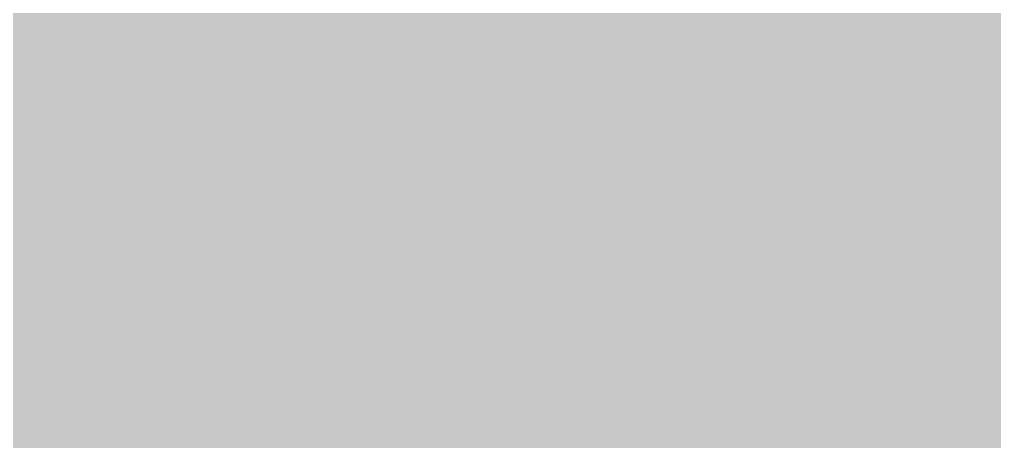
# Model space of a CAD drawing. Header units: millimetres. Extents: x -3 to 303, y -3 to 28.
# Drawn here: x 243.06 to 247.082, y 19.77 to 21.51 of the extents above; entities that cross this region are included whole.
import ezdxf

# ---------------------------------------------------------------- set-up
doc = ezdxf.new("R2010")
doc.units = ezdxf.units.MM
doc.header["$MEASUREMENT"] = 0
for name, color, linetype, true_color in [('Bottom-Layer', 7, 'Continuous', 0x0000ff), ('Top-Layer', 7, 'Continuous', 0xff0000), ('Top-Silkscreen-Layer', 7, 'Continuous', 0xffcc00)]:
    doc.layers.add(name, color=color, linetype=linetype, true_color=true_color)

msp = doc.modelspace()

# ---------------------------------------------------------------- hatches: boundary and pattern name
at = {"layer": 'Top-Silkscreen-Layer'}
for points in [[(244.0434, 24.1153), (243.9663, 24.1017), (243.9087, 24.0822), (243.851, 24.0627), (243.7825, 24.0308), (243.7141, 23.9988), (243.6514, 23.9572), (243.5888, 23.9156), (243.5241, 23.8534), (243.4594, 23.7913), (243.418, 23.7367), (243.3766, 23.682), (243.3506, 23.6383), (243.3246, 23.5946), (243.3053, 23.5561), (243.286, 23.5177), (243.2685, 23.4687), (243.2509, 23.4198), (243.2365, 23.3652), (243.2221, 23.3105), (243.2138, 23.2522), (243.2055, 23.194), (243.2082, 22.6658), (243.2109, 22.1377), (243.2237, 22.0831), (243.2366, 22.0284), (243.259, 21.9629), (243.2813, 21.8973), (243.3029, 21.8536), (243.3245, 21.8099), (243.3506, 21.7662), (243.3766, 21.7225), (243.4091, 21.6788), (243.4416, 21.6351), (243.4934, 21.5816), (243.5451, 21.5281), (243.5999, 21.486), (243.6547, 21.4439), (243.7018, 21.4153), (243.749, 21.3868), (243.7945, 21.3667), (243.84, 21.3465), (243.9014, 21.3253), (243.9628, 21.304), (244.0448, 21.2892), (244.1267, 21.2745), (244.6341, 21.2745), (245.1414, 21.2745), (245.2234, 21.2892), (245.3053, 21.304), (245.3667, 21.3253), (245.4281, 21.3465), (245.4736, 21.3667), (245.5191, 21.3868), (245.5664, 21.4154), (245.6138, 21.444), (245.6575, 21.4773), (245.7012, 21.5105), (245.7549, 21.5618), (245.8085, 21.6132), (245.85, 21.6678), (245.8915, 21.7225), (245.9175, 21.7662), (245.9436, 21.8099), (245.9628, 21.8482), (245.982, 21.8866), (246.0033, 21.9466), (246.0246, 22.0066), (246.0357, 22.0539), (246.0469, 22.1013), (246.0543, 22.1486), (246.0617, 22.196), (246.0617, 22.7023), (246.0617, 23.2085), (246.0543, 23.2559), (246.0469, 23.3032), (246.0357, 23.3506), (246.0246, 23.3979), (246.0033, 23.4579), (245.982, 23.5179), (245.9628, 23.5563), (245.9436, 23.5946), (245.9175, 23.6383), (245.8915, 23.682), (245.8498, 23.7367), (245.8082, 23.7913), (245.751, 23.847), (245.6939, 23.9027), (245.6365, 23.9434), (245.5791, 23.9842), (245.4981, 24.0237), (245.4171, 24.0632), (245.3598, 24.0823), (245.3025, 24.1014), (245.2189, 24.1157), (245.1352, 24.13), (244.6279, 24.1295), (244.1205, 24.1289)], [(246.5949, 21.6702), (246.5636, 21.6591), (246.5284, 21.6239), (246.4932, 21.5887), (246.4815, 21.5541), (246.4697, 21.5195), (246.4697, 21.4784), (246.4697, 21.4373), (246.4815, 21.4027), (246.4932, 21.3681), (246.5289, 21.3325), (246.5645, 21.2969), (246.5936, 21.2882), (246.6226, 21.2794), (246.6226, 21.2745), (246.6226, 21.2695), (246.5936, 21.2608), (246.5645, 21.2521), (246.5289, 21.2164), (246.4932, 21.1808), (246.4815, 21.1462), (246.4697, 21.1116), (246.4697, 21.0705), (246.4697, 21.0294), (246.4815, 20.9948), (246.4932, 20.9602), (246.5283, 20.9252), (246.5633, 20.8901), (246.5979, 20.8783), (246.6325, 20.8665), (246.6736, 20.8665), (246.7147, 20.8665), (246.7493, 20.8783), (246.7839, 20.8901), (246.819, 20.9252), (246.854, 20.9602), (246.8658, 20.9948), (246.8776, 21.0294), (246.8776, 21.0705), (246.8776, 21.1116), (246.8658, 21.1462), (246.854, 21.1808), (246.8184, 21.2164), (246.7827, 21.2521), (246.7537, 21.2608), (246.7246, 21.2695), (246.7246, 21.2745), (246.7246, 21.2794), (246.7537, 21.2882), (246.7827, 21.2969), (246.8184, 21.3325), (246.854, 21.3681), (246.8658, 21.4027), (246.8776, 21.4373), (246.8776, 21.4784), (246.8776, 21.5195), (246.8658, 21.5541), (246.854, 21.5887), (246.819, 21.6238), (246.7839, 21.6588), (246.7493, 21.6706), (246.7147, 21.6824), (246.6705, 21.6818), (246.6263, 21.6813)], [(243.3316, 20.8543), (243.3003, 20.8432), (243.2651, 20.808), (243.2299, 20.7729), (243.2182, 20.7383), (243.2064, 20.7037), (243.2064, 20.6626), (243.2064, 20.6214), (243.2182, 20.5869), (243.2299, 20.5523), (243.2656, 20.5166), (243.3012, 20.481), (243.3303, 20.4723), (243.3593, 20.4636), (243.3593, 20.4586), (243.3593, 20.4536), (243.3303, 20.4449), (243.3012, 20.4362), (243.2656, 20.4006), (243.2299, 20.3649), (243.2182, 20.3303), (243.2064, 20.2957), (243.2064, 20.2546), (243.2064, 20.2135), (243.2182, 20.1789), (243.2299, 20.1443), (243.265, 20.1093), (243.3, 20.0742), (243.3346, 20.0624), (243.3692, 20.0506), (243.4103, 20.0506), (243.4514, 20.0506), (243.486, 20.0624), (243.5206, 20.0742), (243.5563, 20.1099), (243.5919, 20.1455), (243.6006, 20.1746), (243.6093, 20.2036), (243.6143, 20.2036), (243.6193, 20.2036), (243.628, 20.1746), (243.6367, 20.1455), (243.6723, 20.1099), (243.708, 20.0742), (243.7425, 20.0624), (243.7771, 20.0506), (243.8182, 20.0506), (243.8594, 20.0506), (243.8939, 20.0624), (243.9285, 20.0742), (243.9636, 20.1093), (243.9986, 20.1443), (244.0104, 20.1789), (244.0222, 20.2135), (244.0222, 20.2546), (244.0222, 20.2957), (244.0104, 20.3303), (243.9986, 20.3649), (243.963, 20.4006), (243.9273, 20.4362), (243.8983, 20.4449), (243.8692, 20.4536), (243.8692, 20.4586), (243.8692, 20.4636), (243.8983, 20.4723), (243.9273, 20.481), (243.9636, 20.5172), (243.9998, 20.5534), (244.0085, 20.5825), (244.0172, 20.6116), (244.0222, 20.6116), (244.0272, 20.6116), (244.0359, 20.5825), (244.0446, 20.5534), (244.0802, 20.5178), (244.1159, 20.4822), (244.1505, 20.4704), (244.185, 20.4586), (244.2262, 20.4586), (244.2673, 20.4586), (244.3019, 20.4704), (244.3364, 20.4822), (244.3721, 20.5178), (244.4077, 20.5534), (244.4164, 20.5825), (244.4251, 20.6116), (244.4301, 20.6116), (244.4351, 20.6116), (244.4438, 20.5825), (244.4525, 20.5534), (244.4887, 20.5172), (244.525, 20.481), (244.554, 20.4723), (244.5831, 20.4636), (244.5831, 20.4586), (244.5831, 20.4536), (244.554, 20.4449), (244.525, 20.4362), (244.4893, 20.4006), (244.4537, 20.3649), (244.4419, 20.3303), (244.4301, 20.2957), (244.4301, 20.2546), (244.4301, 20.2135), (244.4419, 20.1789), (244.4537, 20.1443), (244.4893, 20.1087), (244.525, 20.073), (244.554, 20.0643), (244.5831, 20.0556), (244.5831, 20.0506), (244.5831, 20.0457), (244.554, 20.037), (244.525, 20.0283), (244.4887, 19.992), (244.4525, 19.9558), (244.4438, 19.9267), (244.4351, 19.8977), (244.4301, 19.8977), (244.4251, 19.8977), (244.4164, 19.9267), (244.4077, 19.9558), (244.3721, 19.9914), (244.3364, 20.0271), (244.3019, 20.0389), (244.2673, 20.0506), (244.2262, 20.0506), (244.185, 20.0506), (244.1505, 20.0389), (244.1159, 20.0271), (244.0808, 19.992), (244.0458, 19.957), (244.034, 19.9224), (244.0222, 19.8878), (244.0222, 19.8467), (244.0222, 19.8056), (244.034, 19.771), (244.0458, 19.7364), (244.0808, 19.7013), (244.1159, 19.6663), (244.1505, 19.6545), (244.185, 19.6427), (244.2262, 19.6427), (244.2673, 19.6427), (244.3019, 19.6545), (244.3364, 19.6663), (244.3721, 19.7019), (244.4077, 19.7376), (244.4164, 19.7666), (244.4251, 19.7957), (244.4301, 19.7957), (244.4351, 19.7957), (244.4438, 19.7666), (244.4525, 19.7376), (244.4881, 19.7019), (244.5238, 19.6663), (244.5584, 19.6545), (244.593, 19.6427), (244.6341, 19.6427), (244.6752, 19.6427), (244.7098, 19.6545), (244.7444, 19.6663), (244.78, 19.7019), (244.8156, 19.7376), (244.8243, 19.7666), (244.833, 19.7957), (244.838, 19.7957), (244.843, 19.7957), (244.8517, 19.7666), (244.8604, 19.7376), (244.8966, 19.7013), (244.9329, 19.6651), (244.9619, 19.6564), (244.991, 19.6477), (244.991, 19.6427), (244.991, 19.6377), (244.9619, 19.629), (244.9329, 19.6203), (244.8972, 19.5847), (244.8616, 19.549), (244.8498, 19.5144), (244.838, 19.4798), (244.838, 19.4387), (244.838, 19.3976), (244.8498, 19.363), (244.8616, 19.3284), (244.8966, 19.2934), (244.9317, 19.2583), (244.9663, 19.2466), (245.0009, 19.2348), (245.042, 19.2348), (245.0831, 19.2348), (245.1177, 19.2466), (245.1523, 19.2583), (245.1873, 19.2934), (245.2224, 19.3284), (245.2342, 19.363), (245.2459, 19.3976), (245.2459, 19.4387), (245.2459, 19.4798), (245.2342, 19.5144), (245.2224, 19.549), (245.1867, 19.5847), (245.1511, 19.6203), (245.122, 19.629), (245.093, 19.6377), (245.093, 19.6427), (245.093, 19.6477), (245.122, 19.6564), (245.1511, 19.6651), (245.1873, 19.7013), (245.2235, 19.7376), (245.2323, 19.7666), (245.241, 19.7957), (245.2459, 19.7957), (245.2509, 19.7957), (245.2596, 19.7666), (245.2683, 19.7376), (245.304, 19.7019), (245.3396, 19.6663), (245.3742, 19.6545), (245.4088, 19.6427), (245.4499, 19.6427), (245.491, 19.6427), (245.5256, 19.6545), (245.5602, 19.6663), (245.5958, 19.7019), (245.6315, 19.7376), (245.6402, 19.7666), (245.6489, 19.7957), (245.6539, 19.7957), (245.6588, 19.7957), (245.6675, 19.7666), (245.6762, 19.7376), (245.7119, 19.7019), (245.7475, 19.6663), (245.7821, 19.6545), (245.8167, 19.6427), (245.8578, 19.6427), (245.8989, 19.6427), (245.9335, 19.6545), (245.9681, 19.6663), (246.0031, 19.7013), (246.0382, 19.7364), (246.05, 19.771), (246.0618, 19.8056), (246.0618, 19.8467), (246.0618, 19.8878), (246.05, 19.9224), (246.0382, 19.957), (246.0031, 19.992), (245.9681, 20.0271), (245.9335, 20.0389), (245.8989, 20.0506), (245.8578, 20.0506), (245.8167, 20.0506), (245.7821, 20.0389), (245.7475, 20.0271), (245.7119, 19.9914), (245.6762, 19.9558), (245.6675, 19.9267), (245.6588, 19.8977), (245.6539, 19.8977), (245.6489, 19.8977), (245.6402, 19.9267), (245.6315, 19.9558), (245.5952, 19.992), (245.559, 20.0283), (245.5299, 20.037), (245.5009, 20.0457), (245.5009, 20.0506), (245.5009, 20.0556), (245.5299, 20.0643), (245.559, 20.073), (245.5946, 20.1087), (245.6303, 20.1443), (245.6421, 20.1789), (245.6539, 20.2135), (245.6539, 20.2546), (245.6539, 20.2957), (245.6421, 20.3303), (245.6303, 20.3649), (245.5952, 20.4), (245.5602, 20.435), (245.5256, 20.4468), (245.491, 20.4586), (245.4499, 20.4586), (245.4088, 20.4586), (245.3742, 20.4468), (245.3396, 20.435), (245.304, 20.3994), (245.2683, 20.3637), (245.2596, 20.3347), (245.2509, 20.3056), (245.2459, 20.3056), (245.241, 20.3056), (245.2323, 20.3347), (245.2235, 20.3637), (245.1873, 20.4), (245.1511, 20.4362), (245.122, 20.4449), (245.093, 20.4536), (245.093, 20.4586), (245.093, 20.4636), (245.122, 20.4723), (245.1511, 20.481), (245.1867, 20.5166), (245.2224, 20.5523), (245.2342, 20.5869), (245.2459, 20.6214), (245.2459, 20.6626), (245.2459, 20.7037), (245.2342, 20.7383), (245.2224, 20.7729), (245.1873, 20.8079), (245.1523, 20.843), (245.1177, 20.8547), (245.0831, 20.8665), (245.042, 20.8665), (245.0009, 20.8665), (244.9663, 20.8547), (244.9317, 20.843), (244.8961, 20.8073), (244.8604, 20.7717), (244.8517, 20.7426), (244.843, 20.7135), (244.838, 20.7135), (244.833, 20.7135), (244.8243, 20.7426), (244.8156, 20.7717), (244.78, 20.8073), (244.7444, 20.843), (244.7098, 20.8547), (244.6752, 20.8665), (244.6341, 20.8665), (244.593, 20.8665), (244.5584, 20.8547), (244.5238, 20.843), (244.4881, 20.8073), (244.4525, 20.7717), (244.4438, 20.7426), (244.4351, 20.7135), (244.4301, 20.7135), (244.4251, 20.7135), (244.4164, 20.7426), (244.4077, 20.7717), (244.3721, 20.8073), (244.3364, 20.843), (244.3019, 20.8547), (244.2673, 20.8665), (244.2262, 20.8665), (244.185, 20.8665), (244.1505, 20.8547), (244.1159, 20.843), (244.0802, 20.8073), (244.0446, 20.7717), (244.0359, 20.7426), (244.0272, 20.7135), (244.0222, 20.7135), (244.0172, 20.7135), (244.0085, 20.7426), (243.9998, 20.7717), (243.9642, 20.8073), (243.9285, 20.843), (243.8939, 20.8547), (243.8594, 20.8665), (243.8182, 20.8665), (243.7771, 20.8665), (243.7425, 20.8547), (243.708, 20.843), (243.6723, 20.8073), (243.6367, 20.7717), (243.628, 20.7426), (243.6193, 20.7135), (243.6143, 20.7135), (243.6093, 20.7135), (243.6006, 20.7426), (243.5919, 20.7717), (243.5563, 20.8073), (243.5206, 20.843), (243.486, 20.8547), (243.4514, 20.8665), (243.4072, 20.866), (243.363, 20.8654)], [(245.7791, 20.8543), (245.7478, 20.8432), (245.7126, 20.808), (245.6774, 20.7729), (245.6656, 20.7383), (245.6539, 20.7037), (245.6539, 20.6626), (245.6539, 20.6214), (245.6656, 20.5869), (245.6774, 20.5523), (245.7125, 20.5172), (245.7475, 20.4822), (245.7821, 20.4704), (245.8167, 20.4586), (245.8578, 20.4586), (245.8989, 20.4586), (245.9335, 20.4704), (245.9681, 20.4822), (246.0037, 20.5178), (246.0394, 20.5534), (246.0481, 20.5825), (246.0568, 20.6116), (246.0618, 20.6116), (246.0667, 20.6116), (246.0755, 20.5825), (246.0842, 20.5534), (246.1204, 20.5172), (246.1566, 20.481), (246.1857, 20.4723), (246.2147, 20.4636), (246.2147, 20.4586), (246.2147, 20.4536), (246.1857, 20.4449), (246.1566, 20.4362), (246.121, 20.4006), (246.0853, 20.3649), (246.0736, 20.3303), (246.0618, 20.2957), (246.0618, 20.2546), (246.0618, 20.2135), (246.0736, 20.1789), (246.0853, 20.1443), (246.1204, 20.1093), (246.1554, 20.0742), (246.19, 20.0624), (246.2246, 20.0506), (246.2657, 20.0506), (246.3068, 20.0506), (246.3414, 20.0624), (246.376, 20.0742), (246.4116, 20.1099), (246.4473, 20.1455), (246.456, 20.1746), (246.4647, 20.2036), (246.4697, 20.2036), (246.4747, 20.2036), (246.4834, 20.1746), (246.4921, 20.1455), (246.5277, 20.1099), (246.5633, 20.0742), (246.5979, 20.0624), (246.6325, 20.0506), (246.6736, 20.0506), (246.7147, 20.0506), (246.7493, 20.0624), (246.7839, 20.0742), (246.819, 20.1093), (246.854, 20.1443), (246.8658, 20.1789), (246.8776, 20.2135), (246.8776, 20.2546), (246.8776, 20.2957), (246.8658, 20.3303), (246.854, 20.3649), (246.819, 20.4), (246.7839, 20.435), (246.7493, 20.4468), (246.7147, 20.4586), (246.6736, 20.4586), (246.6325, 20.4586), (246.5979, 20.4468), (246.5633, 20.435), (246.5277, 20.3994), (246.4921, 20.3637), (246.4834, 20.3347), (246.4747, 20.3056), (246.4697, 20.3056), (246.4647, 20.3056), (246.456, 20.3347), (246.4473, 20.3637), (246.4111, 20.4), (246.3748, 20.4362), (246.3458, 20.4449), (246.3167, 20.4536), (246.3167, 20.4586), (246.3167, 20.4636), (246.3458, 20.4723), (246.3748, 20.481), (246.4105, 20.5166), (246.4461, 20.5523), (246.4579, 20.5869), (246.4697, 20.6214), (246.4697, 20.6626), (246.4697, 20.7037), (246.4579, 20.7383), (246.4461, 20.7729), (246.4111, 20.8079), (246.376, 20.843), (246.3414, 20.8547), (246.3068, 20.8665), (246.2657, 20.8665), (246.2246, 20.8665), (246.19, 20.8547), (246.1554, 20.843), (246.1198, 20.8073), (246.0842, 20.7717), (246.0755, 20.7426), (246.0667, 20.7135), (246.0618, 20.7135), (246.0568, 20.7135), (246.0481, 20.7426), (246.0394, 20.7717), (246.0037, 20.8073), (245.9681, 20.843), (245.9335, 20.8547), (245.8989, 20.8665), (245.8547, 20.866), (245.8105, 20.8654)], [(243.628, 20.5825), (243.6367, 20.5534), (243.6729, 20.5172), (243.7091, 20.481), (243.7382, 20.4723), (243.7673, 20.4636), (243.7673, 20.4586), (243.7673, 20.4536), (243.7382, 20.4449), (243.7091, 20.4362), (243.6729, 20.4), (243.6367, 20.3637), (243.628, 20.3347), (243.6193, 20.3056), (243.6143, 20.3056), (243.6093, 20.3056), (243.6006, 20.3347), (243.5919, 20.3637), (243.5557, 20.4), (243.5194, 20.4362), (243.4904, 20.4449), (243.4613, 20.4536), (243.4613, 20.4586), (243.4613, 20.4636), (243.4904, 20.4723), (243.5194, 20.481), (243.5557, 20.5172), (243.5919, 20.5534), (243.6006, 20.5825), (243.6093, 20.6116), (243.6143, 20.6116), (243.6193, 20.6116)], [(244.8517, 20.5825), (244.8604, 20.5534), (244.8966, 20.5172), (244.9329, 20.481), (244.9619, 20.4723), (244.991, 20.4636), (244.991, 20.4586), (244.991, 20.4536), (244.9619, 20.4449), (244.9329, 20.4362), (244.8966, 20.4), (244.8604, 20.3637), (244.8517, 20.3347), (244.843, 20.3056), (244.838, 20.3056), (244.833, 20.3056), (244.8243, 20.3347), (244.8156, 20.3637), (244.7794, 20.4), (244.7432, 20.4362), (244.7141, 20.4449), (244.6851, 20.4536), (244.6851, 20.4586), (244.6851, 20.4636), (244.7141, 20.4723), (244.7432, 20.481), (244.7794, 20.5172), (244.8156, 20.5534), (244.8243, 20.5825), (244.833, 20.6116), (244.838, 20.6116), (244.843, 20.6116)], [(244.8517, 20.1746), (244.8604, 20.1455), (244.8966, 20.1093), (244.9329, 20.073), (244.9619, 20.0643), (244.991, 20.0556), (244.991, 20.0506), (244.991, 20.0457), (244.9619, 20.037), (244.9329, 20.0283), (244.8966, 19.992), (244.8604, 19.9558), (244.8517, 19.9267), (244.843, 19.8977), (244.838, 19.8977), (244.833, 19.8977), (244.8243, 19.9267), (244.8156, 19.9558), (244.7794, 19.992), (244.7432, 20.0283), (244.7141, 20.037), (244.6851, 20.0457), (244.6851, 20.0506), (244.6851, 20.0556), (244.7141, 20.0643), (244.7432, 20.073), (244.7794, 20.1093), (244.8156, 20.1455), (244.8243, 20.1746), (244.833, 20.2036), (244.838, 20.2036), (244.843, 20.2036)], [(245.2596, 20.1746), (245.2683, 20.1455), (245.3046, 20.1093), (245.3408, 20.073), (245.3698, 20.0643), (245.3989, 20.0556), (245.3989, 20.0506), (245.3989, 20.0457), (245.3698, 20.037), (245.3408, 20.0283), (245.3046, 19.992), (245.2683, 19.9558), (245.2596, 19.9267), (245.2509, 19.8977), (245.2459, 19.8977), (245.241, 19.8977), (245.2323, 19.9267), (245.2235, 19.9558), (245.1873, 19.992), (245.1511, 20.0283), (245.122, 20.037), (245.093, 20.0457), (245.093, 20.0506), (245.093, 20.0556), (245.122, 20.0643), (245.1511, 20.073), (245.1873, 20.1093), (245.2235, 20.1455), (245.2323, 20.1746), (245.241, 20.2036), (245.2459, 20.2036), (245.2509, 20.2036)]]:
    msp.add_hatch(color=256, dxfattribs=at).paths.add_polyline_path(points)

# ---------------------------------------------------------------- linework, layer by layer
at = {"layer": 'Bottom-Layer', "const_width": 4}
msp.add_lwpolyline([(233.7013, 21.3252), (255.9955, 21.3252)], dxfattribs=at)
at = {"layer": 'Top-Layer', "const_width": 4}
for points in [[(241.0425, 21.336), (248.886, 21.336)], [(248.886, 21.336), (270.3688, 21.336)]]:
    msp.add_lwpolyline(points, dxfattribs=at)
at = {"layer": 'Top-Silkscreen-Layer', "const_width": 0.254}
for points in [[(243.4091, 21.6788), (243.4416, 21.6351), (243.4934, 21.5816), (243.5451, 21.5281), (243.5999, 21.486), (243.6547, 21.4439), (243.7018, 21.4153), (243.749, 21.3868), (243.7945, 21.3667), (243.84, 21.3465), (243.9014, 21.3253), (243.9628, 21.304), (244.0448, 21.2892), (244.1267, 21.2745), (244.6341, 21.2745), (245.1414, 21.2745), (245.2234, 21.2892), (245.3053, 21.304), (245.3667, 21.3253), (245.4281, 21.3465), (245.4736, 21.3667), (245.5191, 21.3868), (245.5664, 21.4154), (245.6138, 21.444), (245.6575, 21.4773), (245.7012, 21.5105), (245.7549, 21.5618), (245.8085, 21.6132), (245.85, 21.6678)], [(246.5636, 21.6591), (246.5284, 21.6239), (246.4932, 21.5887), (246.4815, 21.5541), (246.4697, 21.5195), (246.4697, 21.4784), (246.4697, 21.4373), (246.4815, 21.4027), (246.4932, 21.3681), (246.5289, 21.3325), (246.5645, 21.2969), (246.5936, 21.2882), (246.6226, 21.2794), (246.6226, 21.2745), (246.6226, 21.2695), (246.5936, 21.2608), (246.5645, 21.2521), (246.5289, 21.2164), (246.4932, 21.1808), (246.4815, 21.1462), (246.4697, 21.1116), (246.4697, 21.0705), (246.4697, 21.0294), (246.4815, 20.9948), (246.4932, 20.9602), (246.5283, 20.9252), (246.5633, 20.8901), (246.5979, 20.8783), (246.6325, 20.8665), (246.6736, 20.8665), (246.7147, 20.8665), (246.7493, 20.8783), (246.7839, 20.8901), (246.819, 20.9252), (246.854, 20.9602), (246.8658, 20.9948), (246.8776, 21.0294), (246.8776, 21.0705), (246.8776, 21.1116), (246.8658, 21.1462), (246.854, 21.1808), (246.8184, 21.2164), (246.7827, 21.2521), (246.7537, 21.2608), (246.7246, 21.2695), (246.7246, 21.2745), (246.7246, 21.2794), (246.7537, 21.2882), (246.7827, 21.2969), (246.8184, 21.3325), (246.854, 21.3681), (246.8658, 21.4027), (246.8776, 21.4373), (246.8776, 21.4784), (246.8776, 21.5195), (246.8658, 21.5541), (246.854, 21.5887), (246.819, 21.6238), (246.7839, 21.6588)], [(245.8989, 19.6427), (245.9335, 19.6545), (245.9681, 19.6663), (246.0031, 19.7013), (246.0382, 19.7364), (246.05, 19.771), (246.0618, 19.8056), (246.0618, 19.8467), (246.0618, 19.8878), (246.05, 19.9224), (246.0382, 19.957), (246.0031, 19.992), (245.9681, 20.0271), (245.9335, 20.0389), (245.8989, 20.0506), (245.8578, 20.0506), (245.8167, 20.0506), (245.7821, 20.0389), (245.7475, 20.0271), (245.7119, 19.9914), (245.6762, 19.9558), (245.6675, 19.9267), (245.6588, 19.8977), (245.6539, 19.8977), (245.6489, 19.8977), (245.6402, 19.9267), (245.6315, 19.9558), (245.5952, 19.992), (245.559, 20.0283), (245.5299, 20.037), (245.5009, 20.0457), (245.5009, 20.0506), (245.5009, 20.0556), (245.5299, 20.0643), (245.559, 20.073), (245.5946, 20.1087), (245.6303, 20.1443), (245.6421, 20.1789), (245.6539, 20.2135), (245.6539, 20.2546), (245.6539, 20.2957), (245.6421, 20.3303), (245.6303, 20.3649), (245.5952, 20.4), (245.5602, 20.435), (245.5256, 20.4468), (245.491, 20.4586), (245.4499, 20.4586), (245.4088, 20.4586), (245.3742, 20.4468), (245.3396, 20.435), (245.304, 20.3994), (245.2683, 20.3637), (245.2596, 20.3347), (245.2509, 20.3056), (245.2459, 20.3056), (245.241, 20.3056), (245.2323, 20.3347), (245.2235, 20.3637), (245.1873, 20.4), (245.1511, 20.4362), (245.122, 20.4449), (245.093, 20.4536), (245.093, 20.4586), (245.093, 20.4636), (245.122, 20.4723), (245.1511, 20.481), (245.1867, 20.5166), (245.2224, 20.5523), (245.2342, 20.5869), (245.2459, 20.6214), (245.2459, 20.6626), (245.2459, 20.7037), (245.2342, 20.7383), (245.2224, 20.7729), (245.1873, 20.8079), (245.1523, 20.843), (245.1177, 20.8547), (245.0831, 20.8665), (245.042, 20.8665), (245.0009, 20.8665), (244.9663, 20.8547), (244.9317, 20.843), (244.8961, 20.8073), (244.8604, 20.7717), (244.8517, 20.7426), (244.843, 20.7135), (244.838, 20.7135), (244.833, 20.7135), (244.8243, 20.7426), (244.8156, 20.7717), (244.78, 20.8073), (244.7444, 20.843), (244.7098, 20.8547), (244.6752, 20.8665), (244.6341, 20.8665), (244.593, 20.8665), (244.5584, 20.8547), (244.5238, 20.843), (244.4881, 20.8073), (244.4525, 20.7717), (244.4438, 20.7426), (244.4351, 20.7135), (244.4301, 20.7135), (244.4251, 20.7135), (244.4164, 20.7426), (244.4077, 20.7717), (244.3721, 20.8073), (244.3364, 20.843), (244.3019, 20.8547), (244.2673, 20.8665), (244.2262, 20.8665), (244.185, 20.8665), (244.1505, 20.8547), (244.1159, 20.843), (244.0802, 20.8073), (244.0446, 20.7717), (244.0359, 20.7426), (244.0272, 20.7135), (244.0222, 20.7135), (244.0172, 20.7135), (244.0085, 20.7426), (243.9998, 20.7717), (243.9642, 20.8073), (243.9285, 20.843), (243.8939, 20.8547), (243.8594, 20.8665), (243.8182, 20.8665), (243.7771, 20.8665), (243.7425, 20.8547), (243.708, 20.843), (243.6723, 20.8073), (243.6367, 20.7717), (243.628, 20.7426), (243.6193, 20.7135), (243.6143, 20.7135), (243.6093, 20.7135), (243.6006, 20.7426), (243.5919, 20.7717), (243.5563, 20.8073), (243.5206, 20.843), (243.486, 20.8547), (243.4514, 20.8665), (243.4072, 20.866), (243.363, 20.8654), (243.3316, 20.8543), (243.3003, 20.8432), (243.2651, 20.808), (243.2299, 20.7729), (243.2182, 20.7383), (243.2064, 20.7037), (243.2064, 20.6626), (243.2064, 20.6214), (243.2182, 20.5869), (243.2299, 20.5523), (243.2656, 20.5166), (243.3012, 20.481), (243.3303, 20.4723), (243.3593, 20.4636), (243.3593, 20.4586), (243.3593, 20.4536), (243.3303, 20.4449), (243.3012, 20.4362), (243.2656, 20.4006), (243.2299, 20.3649), (243.2182, 20.3303), (243.2064, 20.2957), (243.2064, 20.2546), (243.2064, 20.2135), (243.2182, 20.1789), (243.2299, 20.1443), (243.265, 20.1093), (243.3, 20.0742), (243.3346, 20.0624), (243.3692, 20.0506), (243.4103, 20.0506), (243.4514, 20.0506), (243.486, 20.0624), (243.5206, 20.0742), (243.5563, 20.1099), (243.5919, 20.1455), (243.6006, 20.1746), (243.6093, 20.2036), (243.6143, 20.2036), (243.6193, 20.2036), (243.628, 20.1746), (243.6367, 20.1455), (243.6723, 20.1099), (243.708, 20.0742), (243.7425, 20.0624), (243.7771, 20.0506), (243.8182, 20.0506), (243.8594, 20.0506), (243.8939, 20.0624), (243.9285, 20.0742), (243.9636, 20.1093), (243.9986, 20.1443), (244.0104, 20.1789), (244.0222, 20.2135), (244.0222, 20.2546), (244.0222, 20.2957), (244.0104, 20.3303), (243.9986, 20.3649), (243.963, 20.4006), (243.9273, 20.4362), (243.8983, 20.4449), (243.8692, 20.4536), (243.8692, 20.4586), (243.8692, 20.4636), (243.8983, 20.4723), (243.9273, 20.481), (243.9636, 20.5172), (243.9998, 20.5534), (244.0085, 20.5825), (244.0172, 20.6116), (244.0222, 20.6116), (244.0272, 20.6116), (244.0359, 20.5825), (244.0446, 20.5534), (244.0802, 20.5178), (244.1159, 20.4822), (244.1505, 20.4704), (244.185, 20.4586), (244.2262, 20.4586), (244.2673, 20.4586), (244.3019, 20.4704), (244.3364, 20.4822), (244.3721, 20.5178), (244.4077, 20.5534), (244.4164, 20.5825), (244.4251, 20.6116), (244.4301, 20.6116), (244.4351, 20.6116), (244.4438, 20.5825), (244.4525, 20.5534), (244.4887, 20.5172), (244.525, 20.481), (244.554, 20.4723), (244.5831, 20.4636), (244.5831, 20.4586), (244.5831, 20.4536), (244.554, 20.4449), (244.525, 20.4362), (244.4893, 20.4006), (244.4537, 20.3649), (244.4419, 20.3303), (244.4301, 20.2957), (244.4301, 20.2546), (244.4301, 20.2135), (244.4419, 20.1789), (244.4537, 20.1443), (244.4893, 20.1087), (244.525, 20.073), (244.554, 20.0643), (244.5831, 20.0556), (244.5831, 20.0506), (244.5831, 20.0457), (244.554, 20.037), (244.525, 20.0283), (244.4887, 19.992), (244.4525, 19.9558), (244.4438, 19.9267), (244.4351, 19.8977), (244.4301, 19.8977), (244.4251, 19.8977), (244.4164, 19.9267), (244.4077, 19.9558), (244.3721, 19.9914), (244.3364, 20.0271), (244.3019, 20.0389), (244.2673, 20.0506), (244.2262, 20.0506), (244.185, 20.0506), (244.1505, 20.0389), (244.1159, 20.0271), (244.0808, 19.992), (244.0458, 19.957), (244.034, 19.9224), (244.0222, 19.8878), (244.0222, 19.8467), (244.0222, 19.8056), (244.034, 19.771), (244.0458, 19.7364), (244.0808, 19.7013), (244.1159, 19.6663), (244.1505, 19.6545), (244.185, 19.6427)], [(244.2673, 19.6427), (244.3019, 19.6545), (244.3364, 19.6663), (244.3721, 19.7019), (244.4077, 19.7376), (244.4164, 19.7666), (244.4251, 19.7957), (244.4301, 19.7957), (244.4351, 19.7957), (244.4438, 19.7666), (244.4525, 19.7376), (244.4881, 19.7019), (244.5238, 19.6663), (244.5584, 19.6545), (244.593, 19.6427)], [(244.6752, 19.6427), (244.7098, 19.6545), (244.7444, 19.6663), (244.78, 19.7019), (244.8156, 19.7376), (244.8243, 19.7666), (244.833, 19.7957), (244.838, 19.7957), (244.843, 19.7957), (244.8517, 19.7666), (244.8604, 19.7376), (244.8966, 19.7013), (244.9329, 19.6651), (244.9619, 19.6564), (244.991, 19.6477), (244.991, 19.6427)], [(245.093, 19.6427), (245.093, 19.6477), (245.122, 19.6564), (245.1511, 19.6651), (245.1873, 19.7013), (245.2235, 19.7376), (245.2323, 19.7666), (245.241, 19.7957), (245.2459, 19.7957), (245.2509, 19.7957), (245.2596, 19.7666), (245.2683, 19.7376), (245.304, 19.7019), (245.3396, 19.6663), (245.3742, 19.6545), (245.4088, 19.6427)], [(245.491, 19.6427), (245.5256, 19.6545), (245.5602, 19.6663), (245.5958, 19.7019), (245.6315, 19.7376), (245.6402, 19.7666), (245.6489, 19.7957), (245.6539, 19.7957), (245.6588, 19.7957), (245.6675, 19.7666), (245.6762, 19.7376), (245.7119, 19.7019), (245.7475, 19.6663), (245.7821, 19.6545), (245.8167, 19.6427)]]:
    msp.add_lwpolyline(points, dxfattribs=at)
for points in [[(245.7791, 20.8543), (245.7478, 20.8432), (245.7126, 20.808), (245.6774, 20.7729), (245.6656, 20.7383), (245.6539, 20.7037), (245.6539, 20.6626), (245.6539, 20.6214), (245.6656, 20.5869), (245.6774, 20.5523), (245.7125, 20.5172), (245.7475, 20.4822), (245.7821, 20.4704), (245.8167, 20.4586), (245.8578, 20.4586), (245.8989, 20.4586), (245.9335, 20.4704), (245.9681, 20.4822), (246.0037, 20.5178), (246.0394, 20.5534), (246.0481, 20.5825), (246.0568, 20.6116), (246.0618, 20.6116), (246.0667, 20.6116), (246.0755, 20.5825), (246.0842, 20.5534), (246.1204, 20.5172), (246.1566, 20.481), (246.1857, 20.4723), (246.2147, 20.4636), (246.2147, 20.4586), (246.2147, 20.4536), (246.1857, 20.4449), (246.1566, 20.4362), (246.121, 20.4006), (246.0853, 20.3649), (246.0736, 20.3303), (246.0618, 20.2957), (246.0618, 20.2546), (246.0618, 20.2135), (246.0736, 20.1789), (246.0853, 20.1443), (246.1204, 20.1093), (246.1554, 20.0742), (246.19, 20.0624), (246.2246, 20.0506), (246.2657, 20.0506), (246.3068, 20.0506), (246.3414, 20.0624), (246.376, 20.0742), (246.4116, 20.1099), (246.4473, 20.1455), (246.456, 20.1746), (246.4647, 20.2036), (246.4697, 20.2036), (246.4747, 20.2036), (246.4834, 20.1746), (246.4921, 20.1455), (246.5277, 20.1099), (246.5633, 20.0742), (246.5979, 20.0624), (246.6325, 20.0506), (246.6736, 20.0506), (246.7147, 20.0506), (246.7493, 20.0624), (246.7839, 20.0742), (246.819, 20.1093), (246.854, 20.1443), (246.8658, 20.1789), (246.8776, 20.2135), (246.8776, 20.2546), (246.8776, 20.2957), (246.8658, 20.3303), (246.854, 20.3649), (246.819, 20.4), (246.7839, 20.435), (246.7493, 20.4468), (246.7147, 20.4586), (246.6736, 20.4586), (246.6325, 20.4586), (246.5979, 20.4468), (246.5633, 20.435), (246.5277, 20.3994), (246.4921, 20.3637), (246.4834, 20.3347), (246.4747, 20.3056), (246.4697, 20.3056), (246.4647, 20.3056), (246.456, 20.3347), (246.4473, 20.3637), (246.4111, 20.4), (246.3748, 20.4362), (246.3458, 20.4449), (246.3167, 20.4536), (246.3167, 20.4586), (246.3167, 20.4636), (246.3458, 20.4723), (246.3748, 20.481), (246.4105, 20.5166), (246.4461, 20.5523), (246.4579, 20.5869), (246.4697, 20.6214), (246.4697, 20.6626), (246.4697, 20.7037), (246.4579, 20.7383), (246.4461, 20.7729), (246.4111, 20.8079), (246.376, 20.843), (246.3414, 20.8547), (246.3068, 20.8665), (246.2657, 20.8665), (246.2246, 20.8665), (246.19, 20.8547), (246.1554, 20.843), (246.1198, 20.8073), (246.0842, 20.7717), (246.0755, 20.7426), (246.0667, 20.7135), (246.0618, 20.7135), (246.0568, 20.7135), (246.0481, 20.7426), (246.0394, 20.7717), (246.0037, 20.8073), (245.9681, 20.843), (245.9335, 20.8547), (245.8989, 20.8665), (245.8547, 20.866), (245.8105, 20.8654)], [(243.628, 20.5825), (243.6367, 20.5534), (243.6729, 20.5172), (243.7091, 20.481), (243.7382, 20.4723), (243.7673, 20.4636), (243.7673, 20.4586), (243.7673, 20.4536), (243.7382, 20.4449), (243.7091, 20.4362), (243.6729, 20.4), (243.6367, 20.3637), (243.628, 20.3347), (243.6193, 20.3056), (243.6143, 20.3056), (243.6093, 20.3056), (243.6006, 20.3347), (243.5919, 20.3637), (243.5557, 20.4), (243.5194, 20.4362), (243.4904, 20.4449), (243.4613, 20.4536), (243.4613, 20.4586), (243.4613, 20.4636), (243.4904, 20.4723), (243.5194, 20.481), (243.5557, 20.5172), (243.5919, 20.5534), (243.6006, 20.5825), (243.6093, 20.6116), (243.6143, 20.6116), (243.6193, 20.6116)], [(244.8517, 20.5825), (244.8604, 20.5534), (244.8966, 20.5172), (244.9329, 20.481), (244.9619, 20.4723), (244.991, 20.4636), (244.991, 20.4586), (244.991, 20.4536), (244.9619, 20.4449), (244.9329, 20.4362), (244.8966, 20.4), (244.8604, 20.3637), (244.8517, 20.3347), (244.843, 20.3056), (244.838, 20.3056), (244.833, 20.3056), (244.8243, 20.3347), (244.8156, 20.3637), (244.7794, 20.4), (244.7432, 20.4362), (244.7141, 20.4449), (244.6851, 20.4536), (244.6851, 20.4586), (244.6851, 20.4636), (244.7141, 20.4723), (244.7432, 20.481), (244.7794, 20.5172), (244.8156, 20.5534), (244.8243, 20.5825), (244.833, 20.6116), (244.838, 20.6116), (244.843, 20.6116)], [(244.8517, 20.1746), (244.8604, 20.1455), (244.8966, 20.1093), (244.9329, 20.073), (244.9619, 20.0643), (244.991, 20.0556), (244.991, 20.0506), (244.991, 20.0457), (244.9619, 20.037), (244.9329, 20.0283), (244.8966, 19.992), (244.8604, 19.9558), (244.8517, 19.9267), (244.843, 19.8977), (244.838, 19.8977), (244.833, 19.8977), (244.8243, 19.9267), (244.8156, 19.9558), (244.7794, 19.992), (244.7432, 20.0283), (244.7141, 20.037), (244.6851, 20.0457), (244.6851, 20.0506), (244.6851, 20.0556), (244.7141, 20.0643), (244.7432, 20.073), (244.7794, 20.1093), (244.8156, 20.1455), (244.8243, 20.1746), (244.833, 20.2036), (244.838, 20.2036), (244.843, 20.2036)], [(245.2596, 20.1746), (245.2683, 20.1455), (245.3046, 20.1093), (245.3408, 20.073), (245.3698, 20.0643), (245.3989, 20.0556), (245.3989, 20.0506), (245.3989, 20.0457), (245.3698, 20.037), (245.3408, 20.0283), (245.3046, 19.992), (245.2683, 19.9558), (245.2596, 19.9267), (245.2509, 19.8977), (245.2459, 19.8977), (245.241, 19.8977), (245.2323, 19.9267), (245.2235, 19.9558), (245.1873, 19.992), (245.1511, 20.0283), (245.122, 20.037), (245.093, 20.0457), (245.093, 20.0506), (245.093, 20.0556), (245.122, 20.0643), (245.1511, 20.073), (245.1873, 20.1093), (245.2235, 20.1455), (245.2323, 20.1746), (245.241, 20.2036), (245.2459, 20.2036), (245.2509, 20.2036)]]:
    msp.add_lwpolyline(points, close=True, dxfattribs=at)

doc.saveas('drawing.dxf')
